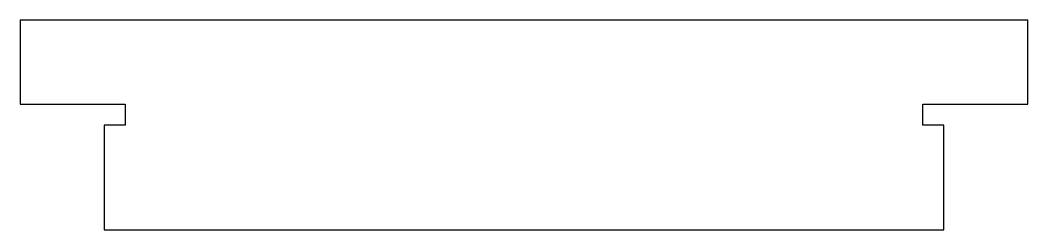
# Model space of a CAD drawing. Header units: inches. Extents: x 0 to 6, y 0 to 1.25.
import ezdxf

# ---------------------------------------------------------------- set-up
doc = ezdxf.new("R2010")
doc.units = ezdxf.units.IN
doc.header["$MEASUREMENT"] = 0
doc.layers.add('CUT', color=7, linetype='Continuous')

msp = doc.modelspace()

# ---------------------------------------------------------------- linework, layer by layer
at = {"layer": 'CUT'}
for p, q in [((0, 1.25), (0, 0.75)), ((6, 1.25), (0, 1.25)), ((6, 0.75), (6, 1.25)), ((0, 0.75), (0.625, 0.75)), ((0.625, 0.75), (0.625, 0.625)), ((5.375, 0.625), (5.375, 0.75)), ((5.375, 0.75), (6, 0.75)), ((0.625, 0.625), (0.5, 0.625)), ((0.5, 0.625), (0.5, 0)), ((5.5, 0.625), (5.375, 0.625)), ((5.5, 0), (5.5, 0.625)), ((0.5, 0), (5.5, 0))]:
    msp.add_line(p, q, dxfattribs=at)

doc.saveas('drawing.dxf')
